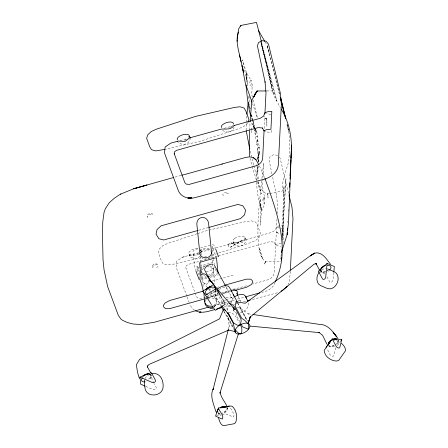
<?xml version="1.0" encoding="UTF-8"?>
<svg xmlns="http://www.w3.org/2000/svg" width="448" height="448" viewBox="0 0 448 448"><rect width="100%" height="100%" fill="white"/><g stroke="black" fill="none" stroke-linecap="round" stroke-linejoin="round"><path stroke-width="0.34" stroke-dasharray="2.24 1.68" d="M246.299 79.738L246.4 71.999L247.906 85.803L242.508 59.886L246.618 73.181L251.423 80.926M283.797 194.606L283.998 186.659L283.903 205.783L282.397 241.494M246.126 130.228L246.316 123.48M249.715 130.021L250.062 121.817M259.487 147.437L259.633 147.045L258.524 147.05L257.796 149.061L257.824 150.802L258.468 152.678L259.571 152.673L259.717 152.281L259.756 148.299L257.41 138.93L258.233 162.478L258.692 151.547L257.936 161.146M264.897 198.783L264.768 197.529L263.665 197.529L262.909 200.144L263.603 203.157L264.712 203.151L264.858 202.759M281.282 250.712L280.93 259.067L281.467 250.695M281.904 236.09L283.998 186.659M287.762 222.606L287.829 221.211M288.31 211.428L288.417 209.328M264.174 128.531L264.802 116.094M271.337 130.262L271.23 132.322L267.294 132.048L264.107 131.001M276.976 219.15L274.277 272.401C274.03 276.153 270.777 278.998 267.327 279.972L252.554 284.088M277.256 213.606L277.603 206.713L276.657 195.888L276.696 196.286L272.406 176.075M282.643 241.321L283.444 225.49L280.857 225.669M282.985 243.662L283.752 228.519L281.126 228.334M290.304 271.426L289.358 282.128L288.098 284.357M246.366 122.209L246.786 115.64M246.126 81.934L246.663 73.69L246.305 78.91M249.038 96.029L250.247 108.97M282.251 238.14L285.964 178.847L282.234 237.07M218.277 411.986L218.288 415.873M281.344 250.93L281.165 253.702L281.697 251.77M258.278 165.833L257.768 173.432L256.894 164.786M258.507 162.383L258.916 156.167L259.717 152.281L256.486 160.793M257.505 166.634C255.545 181.227 256.794 195.356 261.453 209.345L259.93 203.487L261.587 211.053L260.338 198.671L260.154 225.142L261.626 211.271L264.712 203.151L264.768 197.529L262.55 189.409L263.62 162.938L261.722 180.219M248.562 98.79L248.842 96.029M333.738 272.608L332.982 280.034L331.772 282.15L331.016 282.453L329.762 281.994L326.558 276.069M261.643 180.88C259.515 202.233 256.609 223.608 258.541 245.073C259.61 250.897 260.098 257.617 265.35 261.408L281.271 261.335M236.522 313.096L236.225 315.062L239.753 321.58M231.151 303.078L231.538 301.146L232.77 298.665L234.164 297.287M335.692 347.782L333.743 355.718L333.015 356.367C329.067 356.166 328.798 350.812 326.726 348.421M228.424 329.056L229.449 325.018L229.303 326.553L227.718 315.51M275.078 282.335C273.218 288.137 267.624 291.396 261.8 292.32M240.251 301.823L240.52 301.078L238.112 296.173M258.524 147.05L257.796 149.061M263.665 197.529L262.931 199.539M256.962 159.544L259.571 152.673L259.448 151.418M199.825 256.234C197.187 259.93 191.845 258.563 189.05 255.83L189.403 254.486L189.476 255.237L188.966 253.893M244.843 237.283L245.375 238.896L244.608 238L246.316 239.882L244.877 243.169C242.15 247.419 236.337 246.758 233.15 243.55L233.503 242.206L233.582 242.956L233.072 241.612M279.563 225.753L276.584 226.794L275.094 230.328L271.678 232.411L212.262 248.954M234.08 127.198L233.262 129.08C230.642 133.151 225.109 132.765 221.9 129.769M200.771 255.455L202.21 252.162L200.508 250.281L201.275 251.182L200.738 249.564A4.609 2.582 -20.1 0 1 200.844 250.589M227.511 303.934L226.75 305.665L227.22 311.22M190.602 138.074L189.157 141.366C186.435 145.617 180.617 144.956 177.436 141.742M215.746 290.931L214.805 293.037L214.99 294.846L220.847 305.682M145.214 378.409L145.729 377.311L148.17 375.144L150.752 374.13M337.316 345.559L340.564 341.113M213.774 307.569L215.163 305.704M200.519 252.969L201.421 251.938L202.171 251.765M187.925 138.32L188.67 137.631M232.03 126.039L232.77 125.35M247.811 122.881L244.188 126.252L239.008 128.559L200.178 141.232L165.71 149.201M156.621 267.702L158.021 266.403M205.632 299.029L206.416 298.318M319.861 271.398L321.356 270.077M198.828 254.066L195.888 255.511L189.963 255.13L182.403 257.236L176.764 261.066L176.109 267.03L186.822 296.218M207.026 296.419L216.429 290.707M233.509 245.381L242.872 239.848L230.003 247.318L232.109 246.68L229.998 247.268M222.818 301.834L213.114 306.908M223.406 301.504L225.753 300.182M226.341 299.852L233.022 296.671M207.2 297.606L218.243 294.521M321.854 269.634L324.694 268.598L326.077 268.738M232.434 289.234L234.405 288.921M238.151 300.888L239.221 300.502L240.122 300.574L240.52 301.078M240.268 312.883C245.067 311.875 249.284 307.423 248.427 302.316M197.114 233.766L168.151 243.219L162.971 245.526L159.348 248.898L158.256 252.426L161.42 261.044L163.15 263.782L167.238 265.009L172.592 264.382L201.65 257.662M197.77 233.554L206.982 230.546L246.182 221.486L251.535 220.858L255.623 222.079L257.359 224.823L260.518 233.442L259.426 236.97L255.802 240.341L250.622 242.648L217.056 253.602M211.792 255.321L216.395 253.814M233.111 243.146C237.429 242.928 242.648 244.199 245.526 239.658L246.277 239.484M197.915 248.769L194.628 249.71L193.038 251.205L194.734 267.859L195.703 270.43M200.547 248.018L211.081 245.011M199.92 274.842L196.773 266.498L197.669 266.762L212.901 262.416L213.69 261.671L213.483 259.605M199.158 267.635L196.526 268.386L199.433 276.091M199.819 267.45L205.738 265.759M201.13 278.051L202.026 278.314L206.662 276.993M208.65 276.427L217.258 273.969L215.32 268.834M200.889 279.938L207.469 278.062M210.101 277.312L218.658 274.865M180.029 140.61L187.27 138.594M224.129 128.33L232.03 126.129M175.011 177.106L181.703 175.241M149.066 214.782L151.178 214.194L152.757 214.665L152.443 213.802L150.858 213.332L148.753 213.92L147.353 215.219L147.795 217.336L147.666 216.082M198.761 230.238L208.186 227.612M189.006 255.433L211.59 249.144M217.588 256.239L188.087 264.454L186.133 265.894L185.858 268.117L185.819 267.719L195.261 293.457M218.26 256.054L270.032 241.634L274.434 242.189L274.014 242.116L275.722 245.09L278.908 246.137L280.874 246.271M208.286 282.145L233.727 275.061M208.606 289.671L213.321 288.361M217.358 287.235L218.708 286.86M205.548 297.181C201.998 299.236 195.793 299.594 195.496 294.101M206.22 296.99L217.633 293.815M221.665 292.69L230.395 290.259M233.078 289.514L247.856 285.398M205.531 298.654L207.553 298.094M208.225 297.903L218.322 295.092M223.037 293.776L230.44 291.715M213.534 305.76L223.591 302.96M224.258 302.775L227.612 301.84M228.284 301.655L234.987 299.785M237.67 299.04L245.045 296.985M277.357 292.785L251.58 299.718M230.552 291.301L222.191 293.507M182.403 257.236L185.416 256.435M224 307.076L230.054 305.463M233.419 304.562L234.763 304.203M235.435 304.024L239.473 302.949M243.505 301.874L246.198 301.157M204.355 257.04L207.738 256.256M269.338 193.609L266.622 194.135C261.99 190.859 258.748 186.088 258.014 180.387M270.021 193.474L282.251 191.089C281.786 181.205 285.734 171.903 288.4 162.546C289.962 150.724 290.73 138.544 287.75 126.868M216.21 415.996L221.396 415.027M222.046 414.91L226.582 414.064L232.966 416.937A2.262 0.969 79.4 0 0 233.878 416.136A2.262 0.969 79.4 0 0 233.57 413.661L230.048 407.148M228.368 312.306L229.813 312.116C235.06 313.718 237.199 318.853 239.434 323.406M281.243 243.471L277.066 244.076L275.677 244.692L275.722 245.09M266.823 90.944L273.056 90.916L274.954 97.81L280.431 107.727M237.261 307.138L239.579 307.591L249.15 314.496L248.002 313.746L251.451 314.261M332.752 340.032L335.479 340.189L340.01 342.306M270.827 114.341L266.526 113.725M277.682 155.322L273.571 154.745L270.015 156.733L269.08 160.182L272.266 175.403M237.384 313.152L235.822 312.833L234.186 311.382L232.159 307.255M230.552 306.415L229.471 306.186L228.273 306.914L227.769 308.543L227.718 311.024L228.228 312.637M279.255 228.099L276.629 227.192L276.584 226.794M212.397 244.636L214.189 245.162L215.398 248.371M226.66 193.172L228.239 193.642L227.926 192.78L226.346 192.31L224.235 192.898L222.835 194.197L223.278 196.314L223.154 195.059M319.553 271.712L325.601 274.294M145.802 386.406L152.802 389.48A2.262 1.854 -5.8 0 0 155.31 389.357A2.262 1.854 -5.8 0 0 156.223 387.408L154.302 383.852M194.522 310.117L192.539 308.734L190.025 304.954M320.415 270.822L321.311 271.55M279.272 157.192L280.067 158.127L288.652 193.648M239.579 307.591L247.078 320.818M207.306 287.431L203.022 281.988L204.215 283.371L207.066 284.122L206.433 284.206L208.236 283.114L208.662 282.285L208.88 280.538L208.499 279.362M209.02 289.61L210.308 291.245M210.734 291.788L221.452 305.396M237.742 303.386L239.394 305.782L247.055 320.533M224.084 311.696L227.427 316.73L233.834 328.58M254.234 127.641L251.759 123.665L254.845 128.638M254.587 128.206C258.586 132.838 257.37 139.412 256.883 144.928L254.391 129.886M255.186 129.192L256.558 131.404L255.242 128.346M265.121 41.966L267.21 45.433L269.898 53.67M257.292 136.198L257.505 136.556L256.418 136.763L255.17 134.35L255.265 131.258L256.351 131.046L256.48 132.3M321.093 271.208L320.74 270.553A5.421 2.94 -28.4 0 0 325.545 271.74M329.045 346.214L328.692 345.565A5.421 2.94 -28.4 0 0 334.32 345.414M151.234 375.732L150.791 374.914M237.787 302.809L247.498 320.768M226.005 286.726L232.137 298.066A5.421 2.94 -28.4 0 1 228.609 303.229M215.404 289.918L222.527 303.094M227.819 316.814L233.587 327.482M223.798 311.142L233.638 329.342M153.983 383.264L152.062 379.708L151.603 375.211M233.201 309.35L234.186 311.382M259.431 165.878L264.645 177.554M216.513 258.076L212.15 246.523L213.41 258.916M214.295 263.318L214.782 264.6M197.669 266.762L199.847 272.541M201.303 276.388L202.026 278.314M187.057 296.862L189.571 303.727M252.515 103.578L257.466 118.171M254.458 129.035L252.05 121.419M254.688 129.69L255.601 132.328L254.962 129.668M253.82 165.81L257.818 179.721M251.373 114.38L252.997 120.389M253.176 121.055L254.979 127.736M261.341 42.605L276.819 100.962L261.29 42.235M250.023 158.239L252.011 165.883M252.174 166.51L256.536 180.522L261.33 193.872L259.017 185.814L258.462 180.309M279.485 93.89L267.21 45.433L279.955 96.309M286.922 124.118L288.792 131.578L287.006 124.107M252.403 97.154L251.742 94.45L252.235 84.818M253.058 99.859L257.505 118.126M260.562 40.93L273.493 94.405L261.122 42.829M261.548 42.179L269.786 76.378L272.009 88.519L261.066 42.689M251.434 115.03L252.717 120.35M252.571 119.672L254.8 129.002M251.227 118.205L251.546 119.532M250.264 151.172L253.63 165.15M249.458 106.316L250.079 108.987M251.479 114.996L252.414 119.006M287.151 124.18L287.599 126.196M249.43 106.333L250.029 109.026M253.036 121.677L254.279 129.198M251.457 130.491L251.765 132.468L251.485 130.558M251.395 129.926L251.115 128.022L251.25 129.175M227.074 407.411L227.192 408.526M338.089 339.707L338.206 340.838M256.911 164.965L258.384 179.558M211.826 255.198L212.033 257.275M212.318 260.042L214.782 284.278M215.348 289.817L216.474 300.899M200.116 256.222L200.754 262.455M200.822 263.15L201.88 273.538M202.16 276.304L203.358 288.075M335.821 344.495A5.421 2.94 -28.4 0 0 337.781 339.769L338.134 340.424A5.421 2.94 -28.4 0 1 337.187 344.266M338.117 340.676A5.421 2.94 -28.4 0 1 335.731 344.327M334.236 345.246A5.421 2.94 -28.4 0 1 328.602 345.397M334.678 346.063A5.421 2.94 -28.4 0 1 328.619 345.145M219.178 289.593A5.421 2.94 -28.4 0 1 227.002 288.562A5.421 2.94 -28.4 0 1 221.536 294.487M218.243 294.414A5.421 2.94 -28.4 0 1 217.269 292.387M226.055 297.931A5.421 2.94 -28.4 0 1 232.137 298.066M227.976 303.531A5.421 2.94 -28.4 0 1 226.671 303.99M223.384 303.918A5.421 2.94 -28.4 0 1 222.746 300.961M327.958 270.312A5.421 2.94 -28.4 0 1 327.062 270.866M325.461 271.572A5.421 2.94 -28.4 0 1 320.65 270.39M328.048 270.474A5.421 2.94 -28.4 0 1 327.146 271.034M329.896 269.808A5.421 2.94 -28.4 0 1 326.547 272.149M324.615 272.709A5.421 2.94 -28.4 0 1 321.278 269.898M214.413 266.952A5.421 2.94 -28.4 0 1 210.571 270.614A5.421 2.94 -28.4 0 1 205.66 271.141M214.458 291.105A5.421 2.94 -28.4 0 1 209.322 294.224M148.926 374.595A5.421 2.94 -28.4 0 1 149.447 379.73M142.492 377.675A5.421 2.94 -28.4 0 1 143.41 376.757M148.568 373.94A5.421 2.94 -28.4 0 1 149.094 379.075M149.94 374.091A5.421 2.94 -28.4 0 1 147.874 379.725M227.276 408.038A5.421 2.94 -28.4 0 1 222.796 413.879M220.433 414.394A5.421 2.94 -28.4 0 1 217.896 413.465M226.918 407.383A5.421 2.94 -28.4 0 1 222.443 413.224M220.08 413.745A5.421 2.94 -28.4 0 1 218.529 413.538M226.834 407.215A5.421 2.94 -28.4 0 1 222.354 413.062M219.99 413.577A5.421 2.94 -28.4 0 1 218.439 413.375M198.71 253.058A7.627 4.273 -20.1 0 1 190.977 255.035L189.722 254.66A4.609 2.582 -20.1 0 1 189.426 251.742L190.54 250.706A7.627 4.273 -20.1 0 1 198.134 248.377M186.603 139.272A7.627 4.273 -20.1 0 1 183.232 140.633M231.661 126.381A7.627 4.273 -20.1 0 1 228.542 127.982M200.34 251.154A5.874 4.816 -5.8 0 1 205.1 248.17A5.874 4.816 -5.8 0 1 210.448 249.973M210.364 257.113A5.874 4.816 -5.8 0 1 202.11 258.076M200.2 253.008A5.874 4.816 -5.8 0 1 204.848 249.486A5.874 4.816 -5.8 0 1 210.577 251.233M206.998 266.846A5.874 4.816 -5.8 0 1 213.394 270.715A5.874 4.816 -5.8 0 1 208.746 276.321M205.906 276.304A5.874 4.816 -5.8 0 1 203.885 275.492M202.11 273.526A5.874 4.816 -5.8 0 1 204.809 267.473M209.686 265.826A5.874 4.816 -5.8 0 1 213.27 270.866A5.874 4.816 -5.8 0 1 208.057 275.145M203.756 274.226A5.874 4.816 -5.8 0 1 201.846 269.164A5.874 4.816 -5.8 0 1 206.87 265.586M208.152 298.435A5.874 4.816 -5.8 0 1 216.009 300.362A5.874 4.816 -5.8 0 1 213.349 306.914M205.486 300.72A5.874 4.816 -5.8 0 1 206.338 299.639M206.606 298.026A5.874 4.816 -5.8 0 1 215.443 298.502A5.874 4.816 -5.8 0 1 213.22 305.654M205.358 299.46A5.874 4.816 -5.8 0 1 206.209 298.379M266.829 118.037L266.885 126.129L266.829 118.037M250.13 80.774L249.861 82.74L250.174 84.454L251.278 86.285L252.364 86.072L251.21 80.567L250.13 80.774M265.373 262.091L264.057 264.538L266.291 260.798L265.373 262.091M153.888 264.398L152.488 265.703L152.936 267.82L152.807 266.566L154.207 265.261L156.313 264.678L157.898 265.149L157.578 264.286L155.999 263.816L153.888 264.398M229.376 243.376L227.976 244.681L228.418 246.798L228.29 245.543L229.69 244.238L231.801 243.65L233.38 244.126L233.061 243.264L231.482 242.794L229.376 243.376M234.64 238.426L233.531 239.456A4.609 2.582 -20.1 0 0 233.828 242.374L235.082 242.749A7.627 4.273 -20.1 0 0 243.27 240.47L244.384 239.434A4.609 2.582 -20.1 0 0 244.087 236.516L242.833 236.146A7.627 4.273 -20.1 0 0 234.64 238.426M266.694 119.207L264.236 117.522L266.694 119.207M278.309 233.29L275.845 231.61L278.309 233.29M262.382 258.373L259.336 247.85L262.382 258.373M267.876 194.678L267.781 193.519L268.027 198.005L267.876 194.678"/><path stroke-width="0.67" d="M241.142 62.093C239.378 52.298 234.954 41.877 238.392 32.049M249.687 130.704L249.228 141.652L249.497 156.223M250.062 121.817L251.899 99.971L257.13 90.983L266.129 90.944M282.016 250.555L282.072 249.161M287.381 230.294L287.487 228.194M289.621 184.873L289.722 182.778M290.069 175.79L290.343 170.201M290.517 166.706L290.825 160.418M290.965 157.623C292.729 140.958 290.024 123.312 281.126 108.92M264.068 130.603L262.662 158.312C262.416 162.064 259.162 164.914 255.718 165.883L189.235 184.402L186.228 184.117L184.828 182.588L174.205 153.63L174.244 154.028L174.524 151.805L176.478 150.366L258.423 127.546L262.819 128.1L262.405 128.033L264.107 131.001L264.068 130.603L267.042 129.562L270.922 129.293L271.83 111.401L267.949 111.67L264.975 112.706L263.48 116.239L260.064 118.322L233.912 125.569C231.034 130.11 225.814 128.839 221.497 129.063L189.812 137.85L185.528 141.075L184.274 141.422L178.354 141.042L170.789 143.147L165.155 146.983L164.5 152.947L178.41 190.865C181.098 197.075 188.703 199.472 194.902 197.652L260.814 180.074C269.489 178.69 278.785 172.682 278.41 162.921L281.378 104.462L280.381 93.285L268.453 44.038L266.067 41.233L261.962 40.662L258.406 42.644L257.466 46.094L265.087 82.202L265.042 81.805L265.994 92.624L264.908 114.022M290.371 270.038L292.986 218.546L291.995 207.374L289.128 195.608M237.328 38.5L238.577 29.002L240.873 25.446L256.502 22.4L261.386 41.513M287.392 230.322L287.504 228.239M289.178 196.325L289.285 194.247M289.649 187.309L289.867 183.148M290.086 178.982L291.581 145.046L288.546 221.855L287.174 234.483L282.044 250.488M200.066 276.578L199.903 279.485L201.734 284.586L203.246 290.786M281.551 260.053L281.719 257.527M237.082 41.378L237.227 39.648M330.389 264.107C326.497 259.179 322.28 251.49 314.787 253.103L310.666 255.506L245.252 303.246L236.029 301.834L235.357 306.471L241.769 318.326L244.692 320.258L247.548 323.137L248.254 323.288L250.466 316.445L248.293 322.896M248.214 102.245L246.932 114.313M327.107 263.435L325.724 276.937A2.262 1.747 -66.9 0 1 324.47 279.098A2.262 1.747 -66.9 0 1 322.51 278.897L318.343 271.197L327.107 263.435L334.359 266.532L333.81 271.93M240.772 26.191L240.873 25.446M332.175 338.895L341.785 339.444L339.836 347.379A2.262 1.254 36.2 0 1 338.425 347.99A2.262 1.254 36.2 0 1 336.336 346.595L332.175 338.895L326.082 347.234M228.25 329.734L213.041 389.682L213.326 388.59C209.451 396.038 213.853 403.95 215.695 411.298L217.078 412.429M248.254 323.288L250.04 317.167L314.087 264.158L315.806 263.799M247.996 122.293L248.909 119.353L245.745 110.734L244.014 107.996L239.921 106.77L234.567 107.397L195.373 116.458L156.542 129.13L151.357 131.438L147.734 134.809L146.642 138.337L149.806 146.955L151.536 149.699L155.624 150.92L165.038 149.352M238.414 333.715L219.934 393.17L220.22 392.073C220.702 397.6 224.935 401.486 226.957 406.297M218.389 408.016L215.561 416.119L221.945 418.992L222.656 418.768C223.871 414.747 219.38 411.578 218.389 408.016L229.404 405.961M275.296 281.73C291.267 248.31 276.198 210.566 264.886 178.203M231.342 290.674L231.605 289.929M237.446 294.118L237.77 292.477L236.41 290.282L234.293 290.175L231.174 291.133M257.13 90.983L253.786 97.003L254.789 94.041L257.13 90.983L257.393 91.694M287.151 286.031L286.518 287.14L282.324 290.651L281.081 291.183M319.071 272.345C316.585 275.722 315.98 280.672 318.601 284.144L320.858 285.706L327.594 288.585L330.35 288.865C336.885 287.532 340.486 278.729 336.448 273.325L334.191 271.757L327.454 268.878M330.77 340.889L324.178 350.364C324.492 356.507 331.05 361.133 336.913 361.043L338.895 360.186L345.486 350.711L345.229 348.359L343.818 345.755L341.471 343.286M340.973 340.558L341.785 339.444M173.667 177.481L133.728 188.759L146.938 185.024L134.221 188.569L120.355 194.202L114.274 198.274L109.29 202.675L105.308 208.802L104.014 212.542L102.766 221.894L102.514 236.146L103.034 259.801L104.065 269.898L107.654 286.625L118.306 315.319L120.887 319.038L122.696 320.398L127.523 322.549L133.106 324.01L140.235 324.47L153.871 322.375L208.841 307.07M217.666 288.848C220.578 286.642 224.442 284.833 228.122 286.07L229.398 287.308L237.462 302.215M200.934 275.106L202.737 274.008L204.445 273.918L206.114 274.658L210.409 280.717L209.67 279.77L213.819 284.362M205.94 294.89L215.762 288.926M234.629 296.822C237.306 295.17 240.61 293.653 243.785 294.7L245.414 296.15L247.85 301.134M120.355 194.202L120.921 193.978M139.989 377.098L151.34 372.641L155.506 380.341L155.523 381.063C155.109 382.463 153.339 383.006 152.085 382.413L139.989 377.098L140.706 384.166L145.163 386.126M207.323 276.802L208.65 276.427M181.703 175.241L183.714 174.681M221.878 164.052L245.627 157.438L249.659 156.862L253.165 157.517L256.015 159.835L258.748 164.668M184.257 174.63L222.426 164.002M198.083 230.423L163.75 239.988L158.872 238.734L156.022 234.069L157.046 229.555L161.09 225.82L237.843 204.445L242.721 205.699L245.101 209.261L245.566 210.364L244.541 214.872L240.503 218.613L208.858 227.427M203.224 291.172L169.557 300.546L165.054 303.027L163.285 305.497L163.8 307.076L165.43 308.599L169.848 308.594L204.182 299.029M224.767 285.174L246.31 279.171L250.729 279.166L252.358 280.689L252.874 282.268L251.104 284.738L246.602 287.213L235.155 290.405M245.711 296.8L259.79 292.88M214.586 309.585C208.454 311.27 201.678 313.919 195.513 310.811M216.602 309.047L221.984 307.614M247.542 300.798L250.23 300.082M212.66 308.314L209.905 308.554M220.399 407.932L230.636 406.022L232.198 406.241C236.51 410.161 237.675 417.206 235.637 422.565L234.36 423.69L224.123 425.6L222.561 425.382L220.948 423.853L219.542 421.249L218.546 417.956M151.396 373.873C160.39 371.655 164.259 381.214 162.876 388.64C161.263 394.29 154.151 396.385 149.128 394.038C143.875 391.451 144.766 384.972 144.446 380.05M249.962 326.105L319.614 332.623L318.713 332.248L322.594 335.306L326.866 344.081M252.834 314.468L319.099 324.341C327.841 324.005 333.547 332.298 337.971 338.57M236.029 301.834L236.734 301.986M227.573 312.754L233.341 323.422L235.066 331.565L228.206 329.969L228.833 330.047L148.954 364.465L147.778 365.865L147.409 367.108L147.28 365.854L147.521 367.03L150.618 372.691M225.31 310.352L223.462 309.467L219.548 318.858L143.371 357.123L139.569 359.391L136.366 364.728L137.514 372.266L139.406 378.554M316.534 263.928L315.678 263.564L316.495 264.387L315.902 263.351L319.519 270.094M228.878 303.022L232.439 304.724L234.343 306.606L240.75 318.455L241.192 320.914L240.397 324.33L239.03 325.237L237.3 325.17L233.632 323.07L228.502 313.589M256.015 159.835L253.165 157.517M235.066 331.565L234.634 331.201L235.278 332.377M190.557 137.676L188.894 136.192L189.661 137.094L189.123 135.475A4.609 2.582 -20.1 0 0 188.373 134.714L187.118 134.338A7.627 4.273 -20.1 0 0 178.926 136.623L177.817 137.654A4.609 2.582 -20.1 0 0 177.358 139.81M235.105 329.622L238.084 332.881L239.887 333.614L241.332 333.418C242.262 330.4 242.161 327.146 240.072 324.587M233.206 307.692L235.06 309.764L214.39 285.516M209.451 279.72L213.494 284.463M221.878 305.939L230.026 316.282M336.336 336.454L333.071 332.214L336.7 336.907M211.954 306.001L215.342 310.33L225.165 304.36L222.751 299.158M264.774 41.39L258.418 30.363M214.418 265.294L225.674 286.115M241.03 323.954L242.637 326.917L248.153 329.123L248.78 328.446L248.332 323.781M217.605 289.996L222.018 298.346L213.41 284.648L202.832 291.071L211.4 304.573M210.767 281.344L204.809 270.318A5.421 2.94 -28.4 0 1 207.138 265.899A5.421 2.94 -28.4 0 1 213.136 264.303M221.172 306.286L223.468 310.537M234.797 289.425L235.402 290.651M236.606 293.104L237.81 295.562M233.145 294.353L234.349 296.806M245.414 296.15L246.4 298.189M247.442 300.283L247.934 301.297M215.645 249.015L218.551 256.715M195.944 271.068L199.091 279.412M252.056 102.284L245.398 83.524L242.021 65.649L243.55 72.078M280.678 98.605L285.79 118.793M280.633 99.019L284.883 115.982M239.456 55.014L243.544 72.061M250.589 115.545L249.144 109.564L247.453 98.762L245.946 84.958M249.782 149.178L246.243 130.906M280.672 97.608L285.706 118.67M234.662 125.395L234.702 125.793M177.397 141.344L177.436 141.742M218.053 273.218L216.513 258.076L215.611 257.813L200.385 262.158L199.59 262.909L200.917 275.985M211.68 253.814L208.51 222.65C206.685 215.141 197.299 215.964 196.806 223.681L199.909 254.145M203.784 292.23L204.77 301.924M328.266 344.49A5.421 2.94 -28.4 0 1 331.223 340.441M333.76 339.293A5.421 2.94 -28.4 0 1 336.666 339.136M328.177 344.327A5.421 2.94 -28.4 0 1 331.134 340.278M333.026 339.338A5.421 2.94 -28.4 0 1 336.577 338.974M329.224 343.325A5.421 2.94 -28.4 0 1 329.991 342.373M320.835 269.08A5.421 2.94 -28.4 0 1 325.086 265.311M320.919 269.242A5.421 2.94 -28.4 0 1 325.175 265.474M327.46 265.569A5.421 2.94 -28.4 0 1 329.896 269.808M207.542 294.358A5.421 2.94 -28.4 0 1 205.946 290.819A5.421 2.94 -28.4 0 1 212.038 287.118A5.421 2.94 -28.4 0 1 215.23 289.688M205.923 289.688A5.421 2.94 -28.4 0 1 211.058 286.569M205.834 289.526A5.421 2.94 -28.4 0 1 210.969 286.406M143.058 376.107A5.421 2.94 -28.4 0 1 148.568 373.94M142.968 375.939A5.421 2.94 -28.4 0 1 148.484 373.778M145.135 381.797A5.421 2.94 -28.4 0 1 142.128 378.151M221.883 407.826A5.421 2.94 -28.4 0 1 225.826 407.182M217.269 411.667A5.421 2.94 -28.4 0 1 218.462 409.332M220.578 407.652A5.421 2.94 -28.4 0 1 225.932 406.655M217.179 411.505A5.421 2.94 -28.4 0 1 218.372 409.17M220.494 407.49A5.421 2.94 -28.4 0 1 225.842 406.487M233.335 124.219A4.609 2.582 -20.1 0 0 232.473 122.433L231.218 122.058A7.627 4.273 -20.1 0 0 223.026 124.337L221.917 125.373A4.609 2.582 -20.1 0 0 221.458 127.523M211.523 252.269A5.874 4.816 -5.8 0 1 206.282 257.729A5.874 4.816 -5.8 0 1 199.853 253.63M212.828 307.121A5.874 4.816 -5.8 0 1 204.898 303.19M212.145 306.023A5.874 4.816 -5.8 0 1 204.87 300.658M287.28 232.389L287.174 234.483L287.286 232.406M313.891 253.495L310.262 255.914L314.787 253.103L313.891 253.495M191.828 197.809L187.908 198.044L191.828 197.809M200.827 312.049L199.522 312.127L200.799 312.043M240.542 333.928A8.137 4.407 -28.4 0 0 249.693 324.834A8.137 4.407 -28.4 0 0 237.222 327.046A8.137 4.407 -28.4 0 0 240.542 333.928"/></g></svg>
